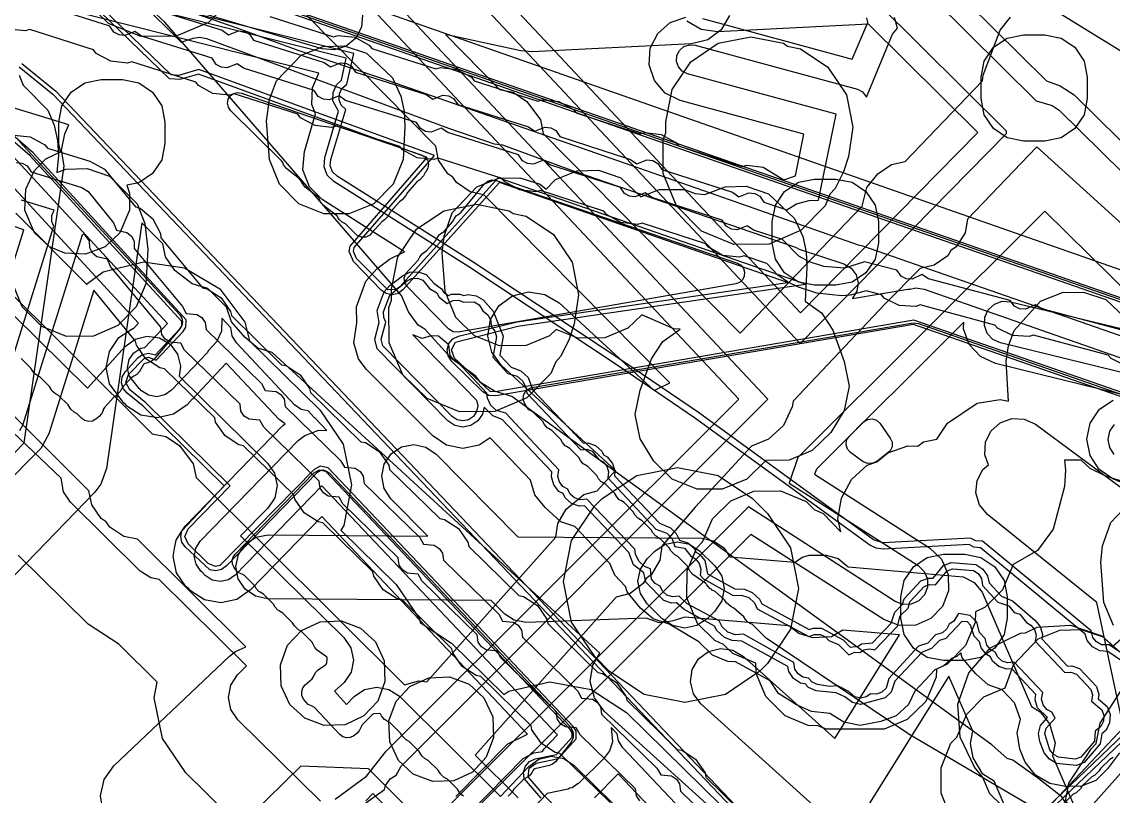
# Model space of a CAD drawing. Header units: metres. Extents: x -2677 to -840, y 169 to 1487.
# Drawn here: x -1714.3 to -1662.9, y 221.8 to 258.2 of the extents above; entities that cross this region are included whole.
import ezdxf

# ---------------------------------------------------------------- set-up
doc = ezdxf.new("R2010")
doc.units = ezdxf.units.M
for name, color, linetype in [('AI_GREENING_ALLOWED_ZONE', 4, 'Continuous'), ('AI_GREENING_EXCLUSIONS', 1, 'Continuous'), ('AI_GREENING_LAWN', 82, 'Continuous')]:
    doc.layers.add(name, color=color, linetype=linetype)

msp = doc.modelspace()

# ---------------------------------------------------------------- linework, layer by layer
at = {"layer": 'AI_GREENING_ALLOWED_ZONE'}
msp.add_lwpolyline([(-1675.269, 237.93), (-1675.413, 238.09), (-1675.476, 238.296), (-1675.447, 238.509), (-1675.331, 238.69), (-1674.647, 239.372), (-1674.465, 239.488), (-1674.251, 239.516), (-1674.045, 239.452), (-1673.886, 239.307), (-1673.391, 238.61), (-1673.309, 238.418), (-1673.312, 238.209), (-1673.4, 238.019), (-1673.509, 237.925), (-1673.505, 237.92), (-1673.968, 237.552), (-1674.106, 237.475), (-1674.207, 237.438), (-1674.447, 237.411), (-1674.672, 237.501), (-1675.269, 237.93)], close=True, dxfattribs=at)
at = {"layer": 'AI_GREENING_EXCLUSIONS'}
for points in [[(-1672.974, 260.873), (-1666.521, 254.479), (-1665.767, 254.253), (-1665.441, 254.04), (-1653.476, 242.262), (-1650.258, 241.826), (-1645.722, 254.976), (-1722.4, 282.205)], [(-1672.235, 261.551), (-1666.048, 255.418), (-1665.391, 255.18), (-1664.74, 254.752), (-1653.012, 243.208), (-1650.938, 242.927), (-1647.012, 254.373), (-1721.339, 280.767)], [(-1703.411, 271.979), (-1677.618, 244.51), (-1669.279, 252.989), (-1674.423, 258.087), (-1681.52, 257.718), (-1682.292, 257.83), (-1682.963, 258.229)], [(-1704.378, 271.549), (-1677.635, 243.067), (-1667.92, 252.945), (-1667.929, 253.058), (-1674.033, 259.109)], [(-1698.794, 220.933), (-1697.2, 222.088), (-1697.156, 222.268), (-1696.925, 222.582), (-1696.644, 222.751), (-1696.407, 223.177), (-1679.155, 240.449), (-1706.474, 269.544)], [(-1699.518, 221.623), (-1698.045, 222.715), (-1697.113, 223.885), (-1680.517, 240.438), (-1707, 268.643)], [(-1710.664, 261.124), (-1706.76, 257.235), (-1706.203, 257.433), (-1705.887, 257.472), (-1705.575, 257.411), (-1694.19, 253.198), (-1692.037, 252.459), (-1692.024, 252.462), (-1691.636, 252.403), (-1688.276, 251.168), (-1677.856, 247.593), (-1677.681, 247.507), (-1675.58, 246.809), (-1675.239, 246.611), (-1675.001, 246.297), (-1674.902, 245.915), (-1674.96, 245.524), (-1675.164, 245.187), (-1675.171, 245.181), (-1672.562, 245.625), (-1672.459, 245.622), (-1672.187, 245.677), (-1671.801, 245.624), (-1651.276, 238.446)], [(-1706.36, 260.475), (-1645.254, 239.202)], [(-1661.854, 228.05), (-1663.09, 228.891), (-1663.449, 228.892), (-1663.69, 229.022), (-1663.862, 229.233), (-1663.936, 229.548), (-1669.05, 233.761), (-1669.373, 233.772), (-1669.615, 233.903), (-1673.737, 233.692), (-1674.182, 233.823), (-1682.425, 239.811), (-1685.934, 242.205), (-1693.067, 246.915), (-1699.427, 250.929), (-1699.64, 251.14), (-1699.745, 251.421), (-1699.722, 251.72), (-1699.021, 254.07), (-1699.229, 254.277), (-1699.327, 254.532), (-1699.32, 254.805), (-1699.209, 255.055), (-1698.961, 255.262), (-1698.635, 256.703), (-1712.337, 260.159)], [(-1706.441, 260.292), (-1645.134, 238.948)], [(-1662.031, 227.807), (-1663.155, 228.567), (-1663.537, 228.605), (-1663.88, 228.79), (-1664.127, 229.092), (-1664.218, 229.392), (-1669.149, 233.454), (-1669.461, 233.485), (-1669.673, 233.6), (-1673.722, 233.392), (-1674.055, 233.432), (-1674.357, 233.579), (-1682.6, 239.568), (-1686.099, 241.954), (-1693.233, 246.664), (-1699.587, 250.675), (-1699.892, 250.977), (-1700.042, 251.379), (-1700.01, 251.806), (-1699.359, 253.986), (-1699.623, 254.481), (-1699.613, 254.871), (-1699.454, 255.228), (-1699.227, 255.443), (-1698.992, 256.482), (-1712.413, 259.869)], [(-1651.874, 236.855), (-1672.298, 243.955), (-1691.962, 240.596), (-1692.289, 240.618), (-1692.57, 240.787), (-1694.037, 242.232), (-1694.199, 242.479), (-1694.245, 242.771), (-1694.166, 243.056), (-1693.977, 243.283), (-1693.711, 243.411), (-1690.956, 244.077), (-1678.235, 245.926), (-1691.784, 250.631), (-1696.328, 245.588), (-1696.557, 245.42), (-1696.834, 245.357), (-1697.114, 245.409), (-1697.349, 245.568), (-1698.66, 246.913), (-1698.859, 247.385), (-1698.817, 247.642), (-1695.192, 251.815), (-1705.948, 255.736), (-1706.829, 255.478), (-1707.313, 255.512), (-1711.507, 259.57)], [(-1651.798, 237.04), (-1672.292, 244.156), (-1691.995, 240.793), (-1692.229, 240.809), (-1693.897, 242.375), (-1694.045, 242.76), (-1693.854, 243.125), (-1690.927, 243.879), (-1677.39, 245.846), (-1691.843, 250.863), (-1696.477, 245.722), (-1696.64, 245.602), (-1697.038, 245.594), (-1698.517, 247.053), (-1698.659, 247.39), (-1698.629, 247.573), (-1694.845, 251.906), (-1705.94, 255.947), (-1706.886, 255.67), (-1707.231, 255.694), (-1711.372, 259.718)], [(-1662.418, 243.667), (-1666.257, 244.687), (-1666.568, 244.883), (-1667.034, 244.675), (-1667.306, 244.692), (-1667.551, 244.812), (-1667.755, 245.086), (-1671.594, 246.106), (-1671.905, 246.301), (-1672.37, 246.093), (-1672.643, 246.111), (-1672.888, 246.231), (-1673.092, 246.504), (-1674.602, 246.905), (-1675.552, 246.603), (-1676.515, 246.683), (-1677.249, 246.923), (-1677.704, 247.167), (-1678.467, 247.95), (-1679.823, 248.386), (-1680.124, 248.597), (-1680.599, 248.414), (-1680.871, 248.445), (-1681.109, 248.578), (-1681.299, 248.861), (-1684.62, 249.93), (-1684.921, 250.142), (-1685.396, 249.958), (-1685.667, 249.989), (-1685.906, 250.122), (-1686.095, 250.405), (-1689.412, 251.473), (-1689.714, 251.682), (-1690.188, 251.495), (-1690.46, 251.525), (-1690.699, 251.656), (-1690.891, 251.938), (-1694.219, 252.986), (-1694.521, 253.195), (-1694.995, 253.008), (-1695.266, 253.038), (-1695.506, 253.169), (-1695.697, 253.451), (-1699.025, 254.498), (-1699.328, 254.708), (-1699.802, 254.521), (-1700.073, 254.55), (-1700.313, 254.682), (-1700.504, 254.964), (-1703.832, 256.011), (-1704.134, 256.221), (-1704.608, 256.034), (-1704.88, 256.063), (-1705.119, 256.194), (-1705.311, 256.477), (-1708.639, 257.524), (-1708.941, 257.733), (-1709.415, 257.546), (-1709.686, 257.576), (-1709.926, 257.707), (-1710.117, 257.989), (-1713.445, 259.037)], [(-1662.603, 223.809), (-1663.165, 223.057), (-1663.724, 222.512), (-1664.448, 222.223), (-1665.229, 222.233), (-1665.886, 222.364), (-1666.563, 222.752), (-1667.041, 223.369), (-1667.296, 223.986), (-1667.419, 224.757), (-1667.272, 225.371), (-1667.549, 226.16), (-1668.128, 226.774), (-1668.789, 227.002), (-1669.373, 227.52), (-1670.003, 228.281), (-1670.07, 228.513), (-1670.268, 228.333), (-1670.507, 228.248), (-1670.901, 227.88), (-1671.301, 227.712), (-1672.243, 226.706), (-1672.536, 226.074), (-1673.111, 225.547), (-1673.844, 225.279), (-1674.814, 225.086), (-1675.576, 225.252), (-1676.241, 225.653), (-1677.096, 225.752), (-1677.811, 226.065), (-1678.646, 226.595), (-1679.049, 227.193), (-1680.675, 228.085), (-1681.039, 228.105), (-1681.761, 228.407), (-1682.403, 229.033), (-1683.803, 229.852), (-1684.557, 230.103), (-1685.142, 230.618), (-1685.776, 231.377), (-1685.852, 231.638), (-1686.361, 232.172), (-1686.584, 232.707), (-1688.239, 234.448), (-1688.9, 234.673), (-1689.63, 235.34), (-1690.12, 235.948), (-1690.322, 236.64), (-1692.215, 238.631), (-1692.746, 238.277), (-1693.511, 238.125), (-1694.277, 238.278), (-1694.925, 238.712), (-1698.066, 241.859), (-1698.423, 242.345), (-1698.643, 243.093), (-1698.505, 244.041), (-1698.517, 244.793), (-1698.069, 245.995), (-1697.552, 246.58), (-1696.955, 247.034), (-1696.252, 247.377), (-1700.123, 249.831), (-1700.731, 250.434), (-1701.032, 251.237), (-1700.968, 252.092), (-1700.438, 253.868), (-1700.609, 254.312), (-1700.588, 255.092), (-1700.285, 255.773), (-1712.663, 258.901)], [(-1704.363, 259.31), (-1705.486, 258.166), (-1706.995, 257.519), (-1708.656, 257.503), (-1710.178, 258.123), (-1711.322, 259.246)], [(-1648.535, 208.732), (-1664.412, 221.034), (-1665.175, 221.52), (-1665.316, 221.735), (-1666.472, 222.63), (-1667.623, 223.465), (-1667.894, 223.546), (-1668.62, 224.188), (-1691.209, 240.567), (-1692.019, 240.825), (-1692.683, 241.235), (-1692.896, 241.531), (-1694.032, 242.342), (-1695.297, 243.737), (-1695.608, 243.924), (-1696.073, 244.55), (-1696.399, 245.326), (-1707.537, 258.179), (-1708.351, 258.927)], [(-1648.535, 208.732), (-1664.412, 221.034), (-1665.175, 221.52), (-1665.316, 221.735), (-1666.472, 222.63), (-1667.623, 223.465), (-1667.894, 223.546), (-1668.62, 224.188), (-1691.209, 240.567), (-1692.019, 240.825), (-1692.683, 241.235), (-1692.896, 241.531), (-1694.032, 242.342), (-1695.297, 243.737), (-1695.608, 243.924), (-1696.073, 244.55), (-1696.399, 245.326), (-1707.537, 258.179), (-1708.351, 258.927)], [(-1698.224, 258.527), (-1698.274, 257.943), (-1698.544, 257.424), (-1698.992, 257.047), (-1699.549, 256.87), (-1700.133, 256.92), (-1706.908, 258.923)], [(-1630.069, 232.115), (-1674.681, 247.644), (-1674.885, 247.687), (-1681.534, 250.03), (-1697.327, 255.527), (-1701.204, 256.831), (-1704.124, 257.893), (-1706.889, 258.855)], [(-1715.619, 246.241), (-1708.132, 238.816), (-1707.49, 238.69), (-1706.84, 238.259), (-1706.194, 237.403), (-1706.063, 236.76), (-1696.248, 227.004), (-1695.581, 227.195), (-1695.21, 227.153), (-1689.129, 233.952), (-1689.037, 234.6), (-1688.64, 235.272), (-1687.819, 235.962), (-1687.184, 236.127), (-1686.324, 237.087), (-1691.687, 242.025), (-1692.147, 242.656), (-1692.33, 243.414), (-1692.21, 244.185), (-1691.803, 244.851), (-1691.173, 245.311), (-1690.414, 245.495), (-1689.643, 245.374), (-1688.977, 244.968), (-1684.501, 240.846), (-1683.774, 241.217), (-1692.515, 250.063), (-1693.161, 250.194), (-1693.808, 250.63), (-1693.977, 250.885), (-1694.215, 251.045), (-1694.647, 251.694), (-1694.777, 252.352), (-1700.847, 258.496)], [(-1708.171, 258.844), (-1704.842, 257.797), (-1704.54, 257.588), (-1704.066, 257.775), (-1703.795, 257.745), (-1703.555, 257.614), (-1703.364, 257.332), (-1700.036, 256.284), (-1699.734, 256.075), (-1699.26, 256.262), (-1698.988, 256.232), (-1698.749, 256.101), (-1698.557, 255.819), (-1695.229, 254.771), (-1694.927, 254.562), (-1694.453, 254.749), (-1694.182, 254.719), (-1693.942, 254.588), (-1693.751, 254.306), (-1690.423, 253.259), (-1690.12, 253.049), (-1689.646, 253.236), (-1689.375, 253.207), (-1689.135, 253.075), (-1688.944, 252.793), (-1685.619, 251.723), (-1685.318, 251.511), (-1684.843, 251.695), (-1684.571, 251.664), (-1684.333, 251.531), (-1684.143, 251.248), (-1680.822, 250.178), (-1680.521, 249.967), (-1680.046, 250.151), (-1679.775, 250.12), (-1679.536, 249.987), (-1679.347, 249.703), (-1678.263, 249.355), (-1677.805, 249.639), (-1677.213, 249.793), (-1676.765, 249.799), (-1675.943, 253.845), (-1682.941, 255.748), (-1683.185, 255.87), (-1683.365, 256.076), (-1683.451, 256.335), (-1683.433, 256.607), (-1683.311, 256.852), (-1683.105, 257.031), (-1682.846, 257.118), (-1682.573, 257.099), (-1674.943, 255.024), (-1674.698, 254.902), (-1674.506, 254.657), (-1673.286, 257.619), (-1673.051, 257.903), (-1673.197, 258.391)], [(-1702.593, 258.452), (-1699.59, 257.494), (-1699.374, 257.557), (-1698.598, 257.472), (-1697.914, 257.097), (-1697.786, 256.939), (-1694.783, 255.981), (-1694.567, 256.044), (-1693.791, 255.959), (-1693.107, 255.584), (-1692.98, 255.426), (-1689.977, 254.468), (-1689.76, 254.531), (-1688.985, 254.447), (-1688.3, 254.072), (-1688.17, 253.91), (-1685.165, 252.929), (-1684.948, 252.991), (-1684.173, 252.901), (-1683.491, 252.522), (-1683.365, 252.363), (-1680.368, 251.385), (-1680.151, 251.447), (-1679.376, 251.357), (-1678.405, 250.766), (-1677.858, 250.951), (-1677.46, 252.911), (-1683.282, 254.494), (-1683.98, 254.841), (-1684.493, 255.43), (-1684.741, 256.17), (-1684.687, 256.948), (-1684.339, 257.647), (-1683.751, 258.159), (-1683.011, 258.408)], [(-1680.958, 258.487), (-1681.358, 257.817), (-1681.984, 257.351), (-1682.741, 257.161), (-1690.251, 256.783), (-1690.772, 256.825), (-1694.329, 257.59), (-1691.782, 255.012), (-1691.141, 254.88), (-1690.494, 254.443), (-1689.856, 253.581), (-1689.731, 252.937), (-1680.451, 243.545), (-1674.719, 249.519), (-1674.494, 250.4), (-1673.979, 251.036), (-1673.341, 251.482), (-1672.7, 251.624), (-1669.057, 255.42), (-1669.018, 255.686), (-1668.217, 257.799), (-1667.73, 258.408)], [(-1682.232, 258.354), (-1675.179, 256.436), (-1674.453, 258.167), (-1674.497, 258.388)], [(-1665.394, 258.58), (-1658.948, 254.612)], [(-1662.303, 242.017), (-1663.004, 242.361), (-1663.138, 242.513), (-1666.648, 243.459), (-1666.861, 243.386), (-1667.64, 243.436), (-1668.341, 243.779), (-1668.475, 243.932), (-1671.985, 244.878), (-1672.198, 244.805), (-1672.977, 244.854), (-1673.678, 245.198), (-1673.812, 245.35), (-1674.535, 245.542), (-1675.275, 245.328), (-1675.682, 245.297), (-1676.848, 245.427), (-1677.719, 245.711), (-1678.234, 245.969), (-1678.686, 246.272), (-1679.198, 246.819), (-1680.277, 247.18), (-1680.494, 247.118), (-1681.269, 247.207), (-1681.951, 247.587), (-1682.077, 247.746), (-1685.074, 248.724), (-1685.29, 248.662), (-1686.066, 248.752), (-1686.747, 249.131), (-1686.874, 249.29), (-1689.858, 250.263), (-1690.074, 250.2), (-1690.85, 250.285), (-1691.535, 250.66), (-1691.662, 250.818), (-1694.665, 251.776), (-1694.881, 251.713), (-1695.657, 251.798), (-1696.341, 252.172), (-1696.468, 252.331), (-1699.471, 253.289), (-1699.688, 253.226), (-1700.463, 253.31), (-1701.148, 253.685), (-1701.275, 253.844), (-1704.278, 254.802), (-1704.494, 254.739), (-1705.27, 254.823), (-1705.954, 255.198), (-1706.081, 255.356), (-1709.085, 256.315), (-1709.301, 256.251), (-1710.077, 256.336), (-1710.761, 256.711), (-1710.888, 256.869), (-1713.891, 257.827), (-1714.107, 257.764), (-1714.883, 257.849)], [(-1714.394, 256.081), (-1712.805, 254.789), (-1675.863, 215.993)], [(-1714.269, 256.237), (-1712.66, 254.927), (-1675.719, 216.131)], [(-1714.389, 255.678), (-1714.208, 255.221), (-1713.034, 254.044), (-1712.734, 253.334), (-1712.579, 252.615), (-1712.54, 251.898), (-1712.617, 251.104), (-1712.186, 251.266), (-1711.192, 251.293), (-1710.142, 250.941), (-1708.832, 249.636), (-1708.471, 248.707), (-1708.338, 247.49), (-1708.432, 245.864), (-1708.885, 244.78), (-1709.74, 243.903), (-1710.891, 243.405), (-1712.16, 243.389), (-1713.325, 243.858), (-1714.247, 244.78), (-1714.716, 245.941)], [(-1719.233, 233.148), (-1714.15, 238.39), (-1712.27, 251.422), (-1712.401, 252.162), (-1712.233, 252.924), (-1712.048, 253.344), (-1716.638, 254.739)], [(-1685.197, 217.366), (-1689.68, 221.804), (-1690.432, 222.671), (-1690.393, 223.081), (-1690.061, 223.322), (-1689.007, 223.542), (-1688.179, 224.465), (-1688.177, 224.821), (-1688.305, 225.024), (-1699.849, 237.207), (-1700.231, 237.287), (-1700.51, 237.129), (-1704.951, 232.612), (-1705.142, 232.571), (-1705.499, 232.715), (-1706.437, 233.638), (-1706.586, 233.99), (-1706.442, 234.345), (-1704.456, 236.364), (-1708.423, 240.264), (-1709.186, 240.883), (-1709.37, 241.233), (-1709.242, 241.607), (-1708.498, 242.37), (-1708.301, 242.415), (-1707.948, 242.276), (-1706.667, 243.625), (-1706.54, 243.825), (-1706.537, 244.177), (-1713.724, 252.025), (-1715.176, 253.285)], [(-1689.826, 221.667), (-1690.621, 222.607), (-1690.656, 222.899), (-1690.567, 223.18), (-1690.371, 223.399), (-1690.102, 223.518), (-1689.108, 223.725), (-1688.368, 224.541), (-1688.367, 224.747), (-1688.464, 224.901), (-1699.964, 237.042), (-1700.192, 237.09), (-1700.374, 236.982), (-1704.646, 232.584), (-1704.872, 232.428), (-1705.14, 232.371), (-1705.41, 232.422), (-1706.577, 233.495), (-1706.731, 233.721), (-1706.786, 233.988), (-1706.735, 234.257), (-1704.739, 236.361), (-1708.557, 240.114), (-1709.312, 240.728), (-1709.491, 240.946), (-1709.569, 241.218), (-1709.534, 241.497), (-1709.391, 241.741), (-1708.809, 242.385), (-1708.581, 242.552), (-1708.305, 242.615), (-1707.98, 242.533), (-1706.826, 243.749), (-1706.729, 243.9), (-1706.727, 244.104), (-1713.867, 251.884), (-1715.288, 253.119)], [(-1714.643, 252.865), (-1713.866, 252.785), (-1713.18, 252.414), (-1713.052, 252.257), (-1711.056, 251.641), (-1710.371, 251.266), (-1708.911, 249.498), (-1708.696, 249.431), (-1708.096, 248.932), (-1707.733, 248.241), (-1707.715, 248.038), (-1705.761, 245.68), (-1705.539, 245.639), (-1704.884, 245.214), (-1704.442, 244.572), (-1704.399, 244.373), (-1702.039, 242.061), (-1701.817, 242.02), (-1701.163, 241.596), (-1700.72, 240.953), (-1700.678, 240.754), (-1698.317, 238.442), (-1698.096, 238.401), (-1697.441, 237.977), (-1696.998, 237.334), (-1696.956, 237.136), (-1694.595, 234.823), (-1694.374, 234.782), (-1693.719, 234.358), (-1693.276, 233.715), (-1693.234, 233.517), (-1690.874, 231.205), (-1690.652, 231.164), (-1689.997, 230.739), (-1689.555, 230.097), (-1689.512, 229.898), (-1687.152, 227.586), (-1686.93, 227.545), (-1686.275, 227.121), (-1685.833, 226.478), (-1685.79, 226.279), (-1683.43, 223.967), (-1683.208, 223.926), (-1682.553, 223.502), (-1682.111, 222.859), (-1682.068, 222.661), (-1679.708, 220.348)], [(-1660.436, 246.822), (-1666.498, 252.309), (-1669.753, 248.917), (-1669.867, 248.268), (-1670.285, 247.61), (-1670.536, 247.434), (-1670.689, 247.192), (-1671.327, 246.743), (-1671.981, 246.595), (-1673.657, 244.92), (-1677.97, 240.354), (-1678.009, 240.088), (-1678.418, 239.206), (-1679.117, 238.559), (-1679.928, 238.239), (-1682.573, 235.357), (-1684.144, 233.525), (-1684.235, 232.873), (-1684.63, 232.2), (-1684.875, 232.015), (-1685.019, 231.768), (-1685.641, 231.297), (-1686.289, 231.127), (-1692.928, 223.704), (-1690.898, 221.686)], [(-1693.12, 221.046), (-1690.672, 223.534), (-1690.163, 223.812), (-1689.763, 223.872), (-1689.689, 223.988), (-1689.05, 224.648), (-1700.137, 236.365), (-1704.216, 232.166), (-1704.537, 231.944), (-1704.918, 231.862), (-1705.302, 231.933), (-1705.63, 232.145), (-1705.753, 232.294), (-1705.845, 232.354), (-1706.066, 232.675), (-1706.066, 232.675), (-1706.066, 232.675), (-1706.107, 232.866), (-1706.148, 233.057), (-1706.148, 233.057), (-1706.148, 233.057), (-1706.113, 233.249), (-1706.078, 233.441), (-1706.078, 233.441), (-1706.078, 233.441), (-1705.972, 233.604), (-1705.866, 233.768), (-1705.866, 233.768), (-1701.265, 238.505), (-1700.944, 238.727), (-1700.285, 238.982), (-1699.907, 238.965), (-1700.479, 239.561), (-1700.481, 239.564), (-1700.487, 239.569), (-1700.786, 239.89), (-1701.111, 239.951), (-1701.428, 240.178), (-1704.164, 243.097), (-1704.37, 243.428), (-1704.431, 243.803), (-1704.848, 244.25), (-1704.864, 243.648), (-1705.096, 243.139), (-1705.472, 242.735), (-1705.546, 242.627), (-1707.213, 240.872), (-1707.531, 240.646), (-1707.912, 240.56), (-1708.296, 240.626), (-1708.626, 240.835), (-1708.702, 240.924), (-1708.744, 240.952), (-1709.216, 241.538), (-1709.29, 241.921), (-1709.211, 242.303), (-1708.993, 242.627), (-1708.667, 242.842), (-1708.48, 242.878), (-1707.407, 244.008), (-1714.874, 252.085)], [(-1693.832, 221.748), (-1691.385, 224.236), (-1690.467, 224.69), (-1700.146, 234.92), (-1703.498, 231.469), (-1704.141, 231.026), (-1704.904, 230.863), (-1705.671, 231.004), (-1706.326, 231.428), (-1706.434, 231.567), (-1706.542, 231.637), (-1706.985, 232.279), (-1706.985, 232.279), (-1706.985, 232.279), (-1707.066, 232.661), (-1707.148, 233.042), (-1707.148, 233.042), (-1707.148, 233.042), (-1707.077, 233.426), (-1707.007, 233.81), (-1707.007, 233.81), (-1707.007, 233.81), (-1706.795, 234.137), (-1706.583, 234.465), (-1706.583, 234.465), (-1706.583, 234.465), (-1701.982, 239.202), (-1701.863, 239.284), (-1702.158, 239.494), (-1704.64, 242.143), (-1706.236, 240.448), (-1706.247, 240.441), (-1706.487, 240.183), (-1707.125, 239.733), (-1707.886, 239.561), (-1708.655, 239.693), (-1709.315, 240.109), (-1709.392, 240.207), (-1709.455, 240.249), (-1710.142, 241.16), (-1710.29, 241.927), (-1710.133, 242.691), (-1709.696, 243.338), (-1709.045, 243.767), (-1709.007, 243.775), (-1708.775, 244.02), (-1715.539, 251.336)], [(-1714.521, 251.571), (-1714.25, 251.543), (-1714.009, 251.413), (-1713.817, 251.132), (-1711.446, 250.401), (-1711.144, 250.211), (-1709.951, 248.737), (-1709.815, 248.396), (-1709.317, 248.289), (-1709.107, 248.114), (-1708.98, 247.873), (-1708.977, 247.532), (-1706.703, 244.8), (-1706.527, 244.477), (-1706.02, 244.431), (-1705.791, 244.282), (-1705.636, 244.057), (-1705.592, 243.719), (-1702.981, 241.181), (-1702.805, 240.858), (-1702.298, 240.812), (-1702.069, 240.663), (-1701.914, 240.439), (-1701.87, 240.1), (-1699.259, 237.562), (-1699.084, 237.239), (-1698.576, 237.193), (-1698.347, 237.045), (-1698.192, 236.82), (-1698.148, 236.482), (-1695.538, 233.944), (-1695.362, 233.621), (-1694.854, 233.575), (-1694.625, 233.426), (-1694.47, 233.201), (-1694.426, 232.863), (-1691.816, 230.325), (-1691.64, 230.002), (-1691.133, 229.956), (-1690.903, 229.807), (-1690.748, 229.582), (-1690.704, 229.244), (-1688.094, 226.706), (-1687.918, 226.383), (-1687.411, 226.337), (-1687.182, 226.188), (-1687.027, 225.964), (-1686.983, 225.626), (-1684.372, 223.087), (-1684.196, 222.764), (-1683.689, 222.718), (-1683.46, 222.57), (-1683.305, 222.345), (-1683.261, 222.007), (-1680.65, 219.469)], [(-1715.518, 239.782), (-1712.752, 248.579), (-1712.849, 248.803), (-1712.852, 249.076), (-1712.747, 249.337), (-1714.277, 249.809)], [(-1714.553, 249.197), (-1711.214, 245.852), (-1710.436, 246.431), (-1708.544, 246.909), (-1706.614, 246.626), (-1704.939, 245.626), (-1703.774, 244.062), (-1703.553, 243.189), (-1700.244, 239.935), (-1699.146, 238.322), (-1698.749, 236.412), (-1699.114, 234.495), (-1699.252, 234.284), (-1696.649, 231.724), (-1695.552, 230.111), (-1695.516, 229.935), (-1694.041, 228.967), (-1691.582, 226.548), (-1691.351, 226.713), (-1689.418, 227.145), (-1687.468, 226.792), (-1685.808, 225.71), (-1681.325, 221.3)], [(-1660.452, 241.193), (-1668.209, 243.087), (-1668.563, 243.252), (-1668.827, 243.539), (-1668.96, 243.906), (-1668.944, 244.296), (-1668.779, 244.649), (-1668.491, 244.913), (-1668.125, 245.047), (-1667.735, 245.03), (-1659.856, 243.125), (-1666.118, 249.291), (-1677.741, 237.698), (-1678.159, 236.499), (-1672.086, 232.614), (-1671.805, 232.343), (-1671.648, 231.986), (-1671.64, 231.596), (-1671.783, 231.232), (-1672.053, 230.951), (-1672.41, 230.794), (-1672.801, 230.787), (-1673.164, 230.929), (-1680.063, 235.382), (-1694.337, 221.145)], [(-1716.663, 240.474), (-1714.167, 248.415), (-1714.716, 248.597)], [(-1679.559, 219.168), (-1686.855, 225.772), (-1687.32, 226.399), (-1687.51, 227.156), (-1687.395, 227.928), (-1687.055, 228.496), (-1702.482, 242.632), (-1703.149, 242.839), (-1703.748, 243.338), (-1704.402, 244.08), (-1704.624, 244.767), (-1705.502, 245.642), (-1706.243, 245.869), (-1707.064, 246.493), (-1707.499, 247.141), (-1707.622, 247.755), (-1708.615, 248.745), (-1710.284, 237.178), (-1710.543, 236.442), (-1710.827, 236.071), (-1716.361, 230.363)], [(-1685.185, 221.555), (-1685.34, 221.78), (-1685.384, 222.118), (-1687.994, 224.657), (-1688.17, 224.98), (-1688.678, 225.026), (-1688.907, 225.174), (-1689.062, 225.399), (-1689.106, 225.737), (-1691.716, 228.275), (-1691.892, 228.598), (-1692.4, 228.644), (-1692.629, 228.793), (-1692.784, 229.018), (-1692.828, 229.356), (-1695.438, 231.894), (-1695.614, 232.217), (-1696.121, 232.263), (-1696.351, 232.412), (-1696.506, 232.637), (-1696.549, 232.975), (-1699.16, 235.513), (-1699.336, 235.836), (-1699.843, 235.882), (-1700.072, 236.03), (-1700.227, 236.255), (-1700.271, 236.593), (-1702.882, 239.132), (-1703.058, 239.454), (-1703.565, 239.501), (-1703.794, 239.649), (-1703.949, 239.874), (-1703.993, 240.212), (-1706.604, 242.75), (-1706.779, 243.073), (-1707.287, 243.119), (-1707.516, 243.268), (-1707.671, 243.493), (-1707.715, 243.831), (-1710.097, 246.691), (-1710.233, 247.032), (-1710.732, 247.139), (-1710.941, 247.314), (-1711.068, 247.555), (-1711.072, 247.896), (-1711.328, 248.214), (-1711.417, 248.159), (-1714.234, 239.199), (-1714.365, 238.959)], [(-1717.007, 246.702), (-1711.177, 240.956), (-1709.403, 242.921), (-1708.933, 243.27), (-1708.366, 243.414), (-1707.787, 243.329), (-1707.284, 243.029), (-1706.935, 242.559), (-1706.792, 241.992), (-1706.859, 241.531), (-1702.697, 237.439), (-1702.368, 236.955), (-1702.249, 236.382), (-1702.358, 235.807), (-1702.679, 235.318), (-1703.965, 234.011), (-1699.104, 229.229), (-1698.775, 228.745), (-1698.656, 228.172), (-1698.765, 227.597), (-1699.086, 227.108), (-1699.552, 226.703), (-1698.984, 226.081), (-1698.617, 226.454), (-1698.133, 226.784), (-1697.56, 226.902), (-1696.985, 226.793), (-1696.496, 226.472), (-1691.737, 221.754), (-1690.41, 223.171), (-1689.926, 223.516), (-1689.346, 223.646), (-1688.761, 223.54), (-1688.263, 223.215), (-1683.78, 218.805)], [(-1686.576, 221.465), (-1688.937, 223.777), (-1689.158, 223.818), (-1689.813, 224.242), (-1690.256, 224.885), (-1690.298, 225.083), (-1692.659, 227.396), (-1692.88, 227.437), (-1693.535, 227.861), (-1693.978, 228.504), (-1694.02, 228.702), (-1696.38, 231.014), (-1696.602, 231.055), (-1697.257, 231.48), (-1697.699, 232.122), (-1697.742, 232.321), (-1700.102, 234.633), (-1700.324, 234.674), (-1700.979, 235.098), (-1701.421, 235.741), (-1701.464, 235.94), (-1703.824, 238.252), (-1704.046, 238.293), (-1704.701, 238.717), (-1705.143, 239.36), (-1705.186, 239.558), (-1707.546, 241.871), (-1707.767, 241.911), (-1708.422, 242.336), (-1708.865, 242.979), (-1708.907, 243.177), (-1710.867, 245.574), (-1712.994, 238.809), (-1713.369, 238.124), (-1719.025, 232.427)], [(-1661.185, 236.143), (-1663.274, 236.835), (-1663.984, 237.183), (-1664.415, 237.577), (-1665.201, 237.577), (-1665.148, 237.119), (-1665.197, 236.341), (-1665.73, 234.336), (-1666.467, 233.322), (-1667.605, 232.662), (-1668.112, 231.469), (-1668.922, 230.659), (-1669.387, 230.447), (-1669.404, 229.939), (-1669.857, 228.855), (-1670.712, 227.978), (-1671.219, 227.749), (-1671.233, 227.359), (-1671.725, 226.219), (-1672.593, 225.37), (-1673.676, 224.916), (-1676.402, 224.924), (-1676.806, 225.078), (-1677.263, 225.092), (-1678.346, 225.546), (-1679.252, 226.452), (-1679.706, 227.535), (-1679.72, 228.029), (-1680.81, 228.484), (-1681.242, 228.897), (-1681.655, 229.084), (-1682.466, 229.895), (-1682.972, 231.105), (-1682.958, 232.363), (-1682.504, 233.446), (-1682.232, 233.737), (-1681.765, 234.819), (-1680.897, 235.668), (-1680.897, 235.668), (-1679.814, 236.122), (-1678.556, 236.136), (-1677.346, 235.63), (-1676.971, 235.255), (-1676.558, 235.068), (-1675.715, 234.21), (-1675.858, 234.811), (-1675.694, 235.792), (-1675.218, 236.666), (-1674.483, 237.336), (-1674.031, 237.503), (-1673.505, 237.92), (-1672.566, 238.249), (-1672.103, 238.228), (-1671.825, 238.434), (-1671.208, 238.569), (-1670.708, 239.316), (-1669.308, 240.255), (-1668.214, 240.428), (-1667.825, 240.351), (-1667.94, 242.224), (-1667.823, 242.951), (-1667.562, 243.675), (-1666.324, 245.048), (-1665.294, 245.455), (-1664.3, 245.482), (-1663.25, 245.13), (-1662.026, 243.971)], [(-1661.428, 240.402), (-1668.446, 242.116), (-1669.154, 242.445), (-1669.681, 243.02), (-1669.949, 243.753), (-1669.935, 244.072), (-1676.872, 237.153), (-1676.955, 236.916), (-1671.547, 233.456), (-1670.984, 232.915), (-1670.672, 232.2), (-1670.656, 231.42), (-1670.94, 230.693), (-1671.481, 230.131), (-1672.196, 229.818), (-1672.976, 229.802), (-1673.703, 230.086), (-1679.95, 234.083), (-1693.631, 220.437)], [(-1710.43, 221.021), (-1710.562, 221.79), (-1710.389, 222.551), (-1709.938, 223.188), (-1704.485, 228.355), (-1704.201, 228.579), (-1703.718, 228.789), (-1708.821, 233.861), (-1709.468, 233.986), (-1710.119, 234.416), (-1710.29, 234.67), (-1710.529, 234.827), (-1710.968, 235.473), (-1711.103, 236.129), (-1716.194, 241.189)], [(-1700.202, 221.532), (-1704.091, 225.358), (-1704.42, 225.842), (-1704.539, 226.415), (-1704.43, 226.99), (-1704.108, 227.479), (-1703.688, 227.907), (-1707.805, 231.957), (-1708.197, 232.032), (-1708.687, 232.353), (-1711.979, 235.593), (-1712.309, 236.077), (-1712.412, 236.729), (-1716.341, 240.443)], [(-1655.911, 233.761), (-1662.914, 236.701), (-1663.561, 237.138), (-1663.991, 237.789), (-1664.14, 238.555), (-1663.984, 239.319), (-1663.547, 239.966), (-1662.897, 240.397)], [(-1676.689, 221.047), (-1682.305, 226.11), (-1682.655, 226.58), (-1682.799, 227.147), (-1682.714, 227.726), (-1682.415, 228.229), (-1681.946, 228.579), (-1681.378, 228.722), (-1680.799, 228.638), (-1680.296, 228.339), (-1676.009, 224.474), (-1672.964, 229.353), (-1675.619, 229.572), (-1676.152, 229.262), (-1677.042, 229.22), (-1677.701, 229.417), (-1678.161, 229.782), (-1683.067, 230.187), (-1683.674, 229.993), (-1684.256, 229.928), (-1684.885, 230.143), (-1690.524, 229.93), (-1691.098, 230.048), (-1691.535, 230.33), (-1692.176, 230.977), (-1702.7, 231.056), (-1703.273, 231.174), (-1703.757, 231.503), (-1704.079, 231.992), (-1704.189, 232.567), (-1704.07, 233.14), (-1703.742, 233.625), (-1703.252, 233.946), (-1702.678, 234.056), (-1695.162, 234), (-1696.892, 235.75), (-1697.214, 236.239), (-1697.325, 236.814), (-1697.207, 237.387), (-1696.879, 237.872), (-1696.391, 238.194), (-1695.816, 238.305), (-1695.243, 238.187), (-1694.758, 237.859), (-1690.914, 233.968), (-1682.28, 233.903), (-1681.707, 233.785), (-1681.223, 233.456), (-1680.937, 233.021), (-1677.891, 232.77), (-1677.522, 233.004), (-1677.207, 233.101), (-1676.415, 233.111), (-1675.852, 232.95), (-1675.381, 232.563), (-1669.964, 232.085), (-1669.446, 231.813), (-1669.071, 231.363), (-1666.75, 225.983), (-1666.339, 225.742), (-1665.903, 225.175), (-1665.634, 224.268), (-1665.755, 223.67), (-1664.47, 220.685), (-1662.08, 223.377), (-1663.675, 230.876), (-1668.814, 235.024), (-1669.189, 235.474), (-1669.363, 236.032), (-1669.311, 236.615), (-1669.039, 237.133), (-1668.767, 237.36), (-1668.937, 237.829), (-1668.909, 238.414), (-1668.66, 238.943), (-1668.228, 239.338), (-1667.677, 239.536), (-1667.092, 239.509), (-1666.563, 239.26), (-1660.59, 234.853)], [(-1662.85, 237.842), (-1663.066, 238.167), (-1663.14, 238.55), (-1663.062, 238.932), (-1662.844, 239.256)], [(-1656.2, 213.568), (-1666.553, 219.995), (-1666.748, 220.175), (-1666.861, 220.414), (-1666.878, 220.678), (-1666.796, 220.929), (-1666.627, 221.132), (-1666.394, 221.258), (-1666, 221.252), (-1650.397, 236.158)], [(-1655.886, 213.666), (-1666.448, 220.165), (-1666.668, 220.464), (-1666.68, 220.653), (-1666.5, 220.977), (-1666.334, 221.067), (-1665.944, 221.029), (-1650.046, 236.213)], [(-1662.891, 229.79), (-1663.344, 230.874), (-1663.489, 232.774), (-1663.409, 233.549), (-1663.02, 234.647), (-1661.86, 235.869)], [(-1685.674, 202.577), (-1687.447, 204.303), (-1688.544, 205.916), (-1688.94, 207.826), (-1688.786, 208.636), (-1690.439, 210.262), (-1690.737, 210.319), (-1692.368, 211.39), (-1695.861, 214.826), (-1696.477, 215.732), (-1698.505, 217.727), (-1699.109, 217.602), (-1701.026, 217.967), (-1702.657, 219.037), (-1706.546, 222.863), (-1707.643, 224.476), (-1708.039, 226.387), (-1707.896, 227.137), (-1709.701, 228.913), (-1711.141, 229.858), (-1714.434, 233.098)], [(-1662.628, 220.079), (-1663.496, 219.23), (-1664.579, 218.776), (-1667.375, 218.798), (-1669.631, 219.854), (-1670.537, 220.76), (-1671.005, 221.913), (-1671.005, 223.101), (-1670.537, 224.254), (-1670.265, 224.545), (-1669.798, 225.627), (-1668.987, 226.438), (-1667.986, 226.871), (-1667.601, 227.953), (-1666.441, 229.175), (-1665.411, 229.582), (-1664.417, 229.609), (-1663.367, 229.257), (-1662.912, 228.826), (-1662.405, 229.281)], [(-1667.087, 219.178), (-1668.507, 222.476), (-1669.031, 222.801), (-1669.486, 223.568), (-1669.621, 224.242), (-1669.515, 224.819), (-1670.634, 227.42), (-1674.412, 221.367)], [(-1660.391, 213.577), (-1663.84, 216.946), (-1663.84, 216.946), (-1664.943, 218.556), (-1665.346, 220.465), (-1664.987, 222.383), (-1663.922, 224.017), (-1663.697, 224.248), (-1663.523, 225.204), (-1662.472, 226.838)], [(-1661.89, 225.569), (-1667.271, 219.854), (-1667.3, 219.653), (-1667.698, 218.982), (-1669.042, 217.486), (-1666.067, 214.773), (-1665.456, 214.613), (-1664.717, 214.034), (-1664.185, 213.463), (-1663.957, 212.85), (-1659.379, 208.676)], [(-1683.233, 221.14), (-1685.98, 224.047), (-1686.188, 224.377), (-1686.241, 224.693), (-1686.529, 224.997), (-1686.46, 224.33), (-1686.605, 223.908), (-1686.888, 223.527), (-1688.049, 222.374), (-1688.079, 222.359), (-1688.356, 222.167), (-1688.489, 222.138), (-1688.55, 222.105), (-1689.546, 221.898), (-1691.694, 219.644)], [(-1693.868, 219), (-1697.942, 223.049), (-1701.133, 223.173), (-1705.896, 218.511)], [(-1684.158, 220.663), (-1686.201, 222.825), (-1687.316, 221.694)], [(-1693.772, 217.981), (-1697.746, 221.89), (-1698.081, 221.55)]]:
    msp.add_lwpolyline(points, dxfattribs=at)
for points in [[(-1678.426, 257.183), (-1678.227, 257.049), (-1677.624, 256.93), (-1676.327, 256.062), (-1675.459, 254.765), (-1675.155, 253.234), (-1675.362, 251.863), (-1675.588, 251.138), (-1675.981, 250.348), (-1676.23, 250.081), (-1676.459, 249.532), (-1677.582, 248.388), (-1679.091, 247.741), (-1680.752, 247.725), (-1682.274, 248.345), (-1683.461, 249.532), (-1684.081, 251.054), (-1684.081, 252.638), (-1683.957, 252.974), (-1683.957, 253.487), (-1683.653, 255.018), (-1682.785, 256.315), (-1681.488, 257.183), (-1679.957, 257.487), (-1678.426, 257.183)], [(-1665.357, 252.736), (-1666.123, 252.583), (-1667.123, 252.583), (-1667.888, 252.736), (-1668.537, 253.169), (-1668.971, 253.818), (-1669.123, 254.583), (-1669.123, 255.583), (-1668.971, 256.349), (-1668.537, 256.998), (-1667.888, 257.431), (-1667.123, 257.583), (-1666.123, 257.583), (-1665.357, 257.431), (-1664.709, 256.998), (-1664.275, 256.349), (-1664.123, 255.583), (-1664.123, 254.583), (-1664.275, 253.818), (-1664.709, 253.169), (-1665.357, 252.736)], [(-1696.274, 253.981), (-1696.235, 253.264), (-1696.312, 251.719), (-1696.782, 250.554), (-1697.704, 249.632), (-1698.869, 249.162), (-1700.057, 249.162), (-1701.222, 249.632), (-1702.144, 250.554), (-1702.614, 251.719), (-1702.742, 253.538), (-1702.612, 254.536), (-1702.273, 255.411), (-1701.113, 256.633), (-1700.083, 257.04), (-1699.089, 257.067), (-1698.039, 256.715), (-1696.815, 255.556), (-1696.429, 254.7), (-1696.274, 253.981)], [(-1711.291, 255.322), (-1710.526, 255.475), (-1709.526, 255.475), (-1708.76, 255.322), (-1708.112, 254.889), (-1707.678, 254.24), (-1707.526, 253.475), (-1707.526, 252.475), (-1707.678, 251.709), (-1708.112, 251.06), (-1708.76, 250.627), (-1709.315, 250.516), (-1709.195, 250.129), (-1709.195, 249.337), (-1709.644, 248.261), (-1710.343, 247.614), (-1711.26, 247.272), (-1712.246, 247.312), (-1712.968, 247.614), (-1713.668, 248.261), (-1714.116, 249.337), (-1714.077, 250.323), (-1713.668, 251.204), (-1713.127, 251.745), (-1712.445, 252.071), (-1712.526, 252.475), (-1712.526, 253.475), (-1712.373, 254.24), (-1711.94, 254.889), (-1711.291, 255.322)], [(-1688.098, 243.307), (-1689.122, 243.718), (-1689.437, 243.424), (-1690.521, 242.971), (-1691.79, 242.954), (-1692.955, 243.424), (-1693.832, 244.279), (-1694.347, 245.511), (-1694.475, 247.33), (-1694.395, 248.105), (-1694.006, 249.203), (-1692.846, 250.425), (-1691.816, 250.832), (-1690.822, 250.859), (-1689.873, 250.559), (-1689.582, 250.327), (-1689.154, 250.778), (-1688.124, 251.185), (-1687.13, 251.212), (-1686.08, 250.86), (-1685.134, 249.964), (-1684.266, 250.313), (-1683.079, 250.313), (-1682.575, 250.117), (-1682.124, 250.064), (-1681.164, 250.431), (-1680.17, 250.458), (-1679.12, 250.106), (-1677.896, 248.947), (-1677.51, 248.091), (-1677.355, 247.372), (-1677.316, 246.655), (-1677.405, 245.053), (-1676.634, 244.5), (-1676.095, 243.692), (-1675.559, 242.21), (-1675.332, 241.062), (-1675.562, 239.914), (-1676.191, 238.878), (-1677.065, 238.025), (-1678.148, 237.572), (-1679.251, 237.556), (-1680.14, 236.681), (-1681.301, 236.212), (-1682.489, 236.212), (-1683.65, 236.681), (-1684.524, 237.534), (-1685.165, 238.57), (-1685.395, 239.718), (-1685.168, 240.866), (-1684.632, 242.348), (-1684.093, 243.156), (-1683.285, 243.735), (-1683.584, 243.755), (-1685.089, 244.411), (-1685.745, 243.777), (-1686.829, 243.324), (-1688.098, 243.307)], [(-1675.189, 245.951), (-1675.954, 245.799), (-1676.954, 245.799), (-1677.719, 245.951), (-1678.368, 246.385), (-1678.802, 247.034), (-1678.954, 247.799), (-1678.954, 248.799), (-1678.802, 249.564), (-1678.368, 250.213), (-1677.719, 250.647), (-1676.954, 250.799), (-1675.954, 250.799), (-1675.189, 250.647), (-1674.54, 250.213), (-1674.106, 249.564), (-1673.954, 248.799), (-1673.954, 247.799), (-1674.106, 247.034), (-1674.54, 246.385), (-1675.189, 245.951)], [(-1691.336, 249.307), (-1691.137, 249.173), (-1690.534, 249.054), (-1689.237, 248.186), (-1688.369, 246.889), (-1688.065, 245.358), (-1688.272, 243.987), (-1688.498, 243.262), (-1688.891, 242.472), (-1689.14, 242.205), (-1689.369, 241.656), (-1690.492, 240.512), (-1692.001, 239.865), (-1693.662, 239.849), (-1695.184, 240.469), (-1696.328, 241.592), (-1696.975, 243.101), (-1696.991, 244.762), (-1696.867, 245.098), (-1696.867, 245.611), (-1696.563, 247.142), (-1695.695, 248.439), (-1694.398, 249.307), (-1692.867, 249.611), (-1691.336, 249.307)], [(-1697.537, 242.808), (-1697.651, 243.273), (-1697.454, 244.053), (-1697.533, 244.612), (-1697.205, 245.492), (-1696.946, 245.784), (-1696.35, 246.239), (-1695.999, 246.41), (-1695.61, 246.434), (-1695.241, 246.307), (-1694.874, 245.898), (-1694.506, 245.634), (-1694.411, 245.459), (-1694.183, 245.314), (-1694.037, 245.38), (-1693.647, 245.39), (-1693.46, 245.319), (-1693.268, 245.367), (-1692.882, 245.311), (-1692.547, 245.111), (-1692.081, 244.584), (-1691.618, 243.41), (-1691.762, 242.51), (-1691.228, 241.946), (-1690.783, 241.778), (-1690.434, 241.455), (-1690.209, 240.872), (-1687.832, 238.374), (-1687.634, 238.387), (-1687.264, 238.261), (-1686.971, 238.004), (-1686.883, 237.825), (-1686.709, 237.729), (-1686.464, 237.425), (-1686.355, 237.051), (-1686.377, 236.844), (-1684.26, 234.615), (-1683.736, 234.393), (-1683.466, 234.123), (-1683.317, 233.815), (-1682.921, 233.691), (-1682.628, 233.433), (-1682.54, 233.254), (-1682.365, 233.159), (-1682.121, 232.855), (-1681.991, 232.229), (-1680.714, 231.526), (-1680.251, 231.506), (-1679.89, 231.355), (-1679.54, 231.031), (-1679.431, 230.819), (-1677.204, 229.603), (-1677.019, 229.675), (-1676.629, 229.668), (-1675.613, 229.115), (-1675.28, 228.773), (-1674.912, 228.826), (-1674.745, 228.933), (-1674.229, 228.974), (-1673.346, 229.913), (-1673.176, 230.425), (-1672.813, 230.8), (-1672.745, 231.048), (-1671.957, 231.896), (-1671.59, 232.027), (-1671.382, 232.017), (-1670.887, 232.614), (-1670.526, 232.762), (-1669.374, 232.662), (-1669.044, 232.453), (-1668.82, 232.134), (-1668.745, 231.801), (-1668.166, 231.184), (-1667.646, 230.964), (-1666.586, 230.05), (-1666.342, 229.745), (-1666.234, 229.37), (-1666.257, 229.163), (-1665.052, 227.885), (-1664.854, 227.897), (-1664.485, 227.769), (-1663.688, 226.931), (-1663.58, 226.556), (-1663.603, 226.347), (-1663.183, 225.981), (-1663.052, 225.613), (-1663.072, 225.224), (-1663.24, 224.871), (-1663.435, 224.696), (-1663.511, 224.226), (-1664.268, 223.351), (-1664.631, 223.206), (-1665.568, 223.312), (-1665.907, 223.506), (-1666.145, 223.814), (-1666.358, 224.334), (-1666.419, 224.719), (-1666.329, 225.099), (-1666.002, 225.475), (-1666.461, 225.927), (-1666.569, 226.301), (-1666.541, 226.549), (-1667.677, 227.753), (-1667.915, 227.738), (-1668.284, 227.866), (-1668.576, 228.124), (-1668.675, 228.327), (-1668.872, 228.436), (-1669.115, 228.741), (-1669.2, 229.034), (-1669.441, 229.301), (-1669.612, 229.809), (-1669.766, 229.968), (-1670.026, 229.991), (-1670.782, 229.191), (-1671.074, 229.087), (-1671.46, 228.709), (-1671.895, 228.543), (-1673.172, 227.176), (-1673.344, 226.665), (-1673.631, 226.401), (-1674.796, 226.086), (-1675.177, 226.169), (-1675.534, 226.447), (-1675.944, 226.633), (-1676.882, 226.729), (-1677.239, 226.885), (-1677.396, 227.048), (-1677.617, 227.091), (-1677.942, 227.306), (-1678.16, 227.629), (-1678.21, 227.873), (-1680.378, 229.065), (-1680.841, 229.085), (-1681.202, 229.236), (-1681.552, 229.56), (-1681.661, 229.772), (-1683.09, 230.55), (-1683.447, 230.857), (-1683.686, 230.842), (-1684.055, 230.968), (-1684.89, 231.84), (-1684.993, 232.271), (-1685.478, 232.651), (-1685.702, 233.234), (-1687.791, 235.428), (-1688.03, 235.413), (-1688.399, 235.539), (-1688.692, 235.796), (-1688.791, 235.999), (-1688.989, 236.107), (-1689.233, 236.411), (-1689.343, 236.785), (-1689.316, 237.033), (-1691.651, 239.491), (-1692.096, 239.659), (-1692.499, 240.062), (-1692.586, 239.742), (-1692.803, 239.417), (-1693.128, 239.201), (-1693.51, 239.125), (-1693.893, 239.202), (-1694.217, 239.419), (-1697.537, 242.808)], [(-1694.656, 243.402), (-1694.998, 243.415), (-1695.428, 243.3), (-1695.856, 243.467), (-1692.863, 240.392), (-1692.81, 240.124), (-1692.863, 239.857), (-1693.015, 239.63), (-1693.242, 239.478), (-1693.51, 239.425), (-1693.778, 239.479), (-1694.005, 239.631), (-1697.271, 242.947), (-1697.351, 243.272), (-1697.137, 244.061), (-1697.234, 244.285), (-1697.238, 244.558), (-1696.945, 245.341), (-1696.168, 246), (-1695.922, 246.12), (-1695.65, 246.137), (-1695.391, 246.048), (-1695.082, 245.652), (-1694.737, 245.442), (-1694.625, 245.236), (-1694.25, 244.944), (-1693.97, 245.087), (-1693.697, 245.094), (-1693.479, 245.01), (-1692.982, 245.028), (-1692.748, 244.888), (-1692.566, 244.595), (-1692.318, 244.4), (-1692.19, 244.135), (-1692.182, 243.857), (-1691.997, 243.64), (-1691.917, 243.379), (-1692.091, 242.421), (-1691.392, 241.655), (-1690.951, 241.53), (-1690.682, 241.287), (-1690.523, 240.955), (-1690.503, 240.719), (-1687.957, 238.067), (-1687.673, 238.09), (-1687.415, 238.002), (-1687.106, 237.611), (-1686.902, 237.499), (-1686.73, 237.287), (-1686.654, 237.024), (-1686.691, 236.738), (-1684.424, 234.323), (-1683.904, 234.144), (-1683.661, 233.876), (-1683.536, 233.506), (-1683.071, 233.431), (-1682.763, 233.041), (-1682.558, 232.929), (-1682.387, 232.716), (-1682.31, 232.454), (-1682.347, 232.168), (-1682.177, 231.988), (-1680.793, 231.207), (-1680.408, 231.231), (-1680.057, 231.106), (-1679.789, 230.863), (-1679.65, 230.579), (-1677.228, 229.274), (-1676.967, 229.38), (-1676.694, 229.375), (-1676.443, 229.265), (-1676.281, 229.096), (-1675.824, 228.901), (-1675.348, 228.42), (-1675.066, 228.538), (-1674.832, 228.528), (-1674.635, 228.654), (-1674.367, 228.702), (-1674.122, 228.649), (-1673.052, 229.762), (-1672.927, 230.257), (-1672.544, 230.605), (-1672.477, 230.913), (-1671.803, 231.638), (-1671.546, 231.73), (-1671.258, 231.71), (-1670.72, 232.364), (-1670.468, 232.468), (-1669.482, 232.382), (-1669.251, 232.236), (-1669.094, 232.012), (-1669.046, 231.682), (-1668.331, 230.894), (-1667.814, 230.715), (-1667.557, 230.413), (-1667.29, 230.325), (-1666.984, 229.933), (-1666.779, 229.82), (-1666.609, 229.607), (-1666.533, 229.344), (-1666.571, 229.059), (-1665.176, 227.579), (-1664.894, 227.6), (-1664.636, 227.51), (-1663.955, 226.793), (-1663.879, 226.53), (-1663.921, 226.237), (-1663.44, 225.827), (-1663.349, 225.57), (-1663.363, 225.297), (-1663.481, 225.051), (-1663.754, 224.826), (-1663.784, 224.351), (-1664.432, 223.603), (-1664.685, 223.501), (-1665.473, 223.596), (-1665.71, 223.732), (-1665.877, 223.948), (-1666.12, 224.708), (-1666.056, 224.974), (-1665.627, 225.442), (-1665.797, 225.726), (-1666.024, 225.851), (-1666.194, 226.065), (-1666.27, 226.327), (-1666.216, 226.641), (-1667.564, 228.07), (-1667.874, 228.035), (-1668.133, 228.125), (-1668.337, 228.306), (-1668.451, 228.54), (-1668.678, 228.665), (-1668.849, 228.879), (-1668.92, 229.18), (-1669.193, 229.469), (-1669.318, 229.961), (-1669.634, 230.265), (-1670.188, 230.355), (-1670.397, 229.995), (-1670.623, 229.866), (-1670.734, 229.632), (-1670.937, 229.448), (-1671.272, 229.36), (-1671.628, 228.958), (-1672.062, 228.832), (-1673.461, 227.307), (-1673.586, 226.842), (-1673.787, 226.657), (-1674.043, 226.563), (-1674.304, 226.575), (-1674.522, 226.434), (-1674.791, 226.386), (-1675.058, 226.444), (-1675.344, 226.696), (-1675.866, 226.951), (-1676.251, 226.927), (-1676.818, 227.022), (-1677.068, 227.132), (-1677.248, 227.319), (-1677.503, 227.369), (-1677.731, 227.519), (-1677.884, 227.746), (-1677.929, 228.061), (-1680.3, 229.383), (-1680.685, 229.359), (-1681.035, 229.485), (-1681.303, 229.727), (-1681.443, 230.012), (-1682.946, 230.813), (-1683.336, 231.176), (-1683.646, 231.14), (-1683.905, 231.228), (-1684.11, 231.408), (-1684.225, 231.642), (-1684.452, 231.766), (-1684.624, 231.979), (-1684.676, 232.464), (-1684.961, 232.577), (-1685.229, 232.819), (-1685.388, 233.151), (-1685.408, 233.387), (-1687.679, 235.746), (-1687.99, 235.71), (-1688.248, 235.798), (-1688.454, 235.979), (-1688.568, 236.213), (-1688.796, 236.337), (-1688.967, 236.55), (-1689.044, 236.812), (-1688.991, 237.126), (-1691.487, 239.783), (-1691.928, 239.908), (-1692.197, 240.151), (-1692.356, 240.483), (-1692.376, 240.718), (-1693.743, 242.19), (-1693.937, 242.293), (-1694.111, 242.503), (-1694.169, 242.995), (-1694.656, 243.402)], [(-1688.389, 233.788), (-1687.306, 235.41), (-1686.947, 235.77), (-1685.325, 236.854), (-1683.412, 237.235), (-1681.498, 236.855), (-1679.876, 235.772), (-1679.176, 235.073), (-1678.092, 233.451), (-1677.711, 231.538), (-1678.091, 229.624), (-1679.174, 228.002), (-1679.533, 227.643), (-1681.155, 226.558), (-1683.068, 226.177), (-1684.981, 226.557), (-1686.604, 227.64), (-1687.304, 228.339), (-1688.388, 229.961), (-1688.769, 231.874), (-1688.389, 233.788)], [(-1685.269, 231.875), (-1685.155, 232.449), (-1684.83, 232.936), (-1684.471, 233.296), (-1683.985, 233.621), (-1683.411, 233.735), (-1682.837, 233.621), (-1682.35, 233.296), (-1681.65, 232.597), (-1681.325, 232.111), (-1681.211, 231.537), (-1681.325, 230.963), (-1681.65, 230.476), (-1682.009, 230.117), (-1682.495, 229.791), (-1683.069, 229.677), (-1683.643, 229.791), (-1684.13, 230.116), (-1684.83, 230.815), (-1685.155, 231.301), (-1685.269, 231.875)], [(-1668.475, 228.732), (-1669.124, 228.298), (-1669.889, 228.146), (-1670.889, 228.146), (-1671.654, 228.298), (-1672.303, 228.732), (-1672.737, 229.381), (-1672.889, 230.146), (-1672.889, 231.146), (-1672.737, 231.911), (-1672.303, 232.56), (-1671.654, 232.994), (-1670.889, 233.146), (-1669.889, 233.146), (-1669.124, 232.994), (-1668.475, 232.56), (-1668.041, 231.911), (-1667.889, 231.146), (-1667.889, 230.146), (-1668.041, 229.381), (-1668.475, 228.732)], [(-1697.215, 228.142), (-1697.176, 227.156), (-1697.517, 226.239), (-1698.164, 225.54), (-1699.046, 225.131), (-1700.032, 225.092), (-1700.949, 225.433), (-1701.648, 226.08), (-1702.057, 226.962), (-1702.096, 227.948), (-1701.755, 228.865), (-1701.108, 229.564), (-1700.226, 229.973), (-1699.24, 230.012), (-1698.323, 229.671), (-1697.624, 229.024), (-1697.215, 228.142)], [(-1666.477, 229.718), (-1664.919, 229.816), (-1663.443, 229.311), (-1662.272, 228.278), (-1661.574, 226.998), (-1661.345, 226.349), (-1661.129, 225.052), (-1661.129, 223.468), (-1661.792, 221.882), (-1662.936, 220.759), (-1664.458, 220.139), (-1666.119, 220.155), (-1667.564, 220.759), (-1668.708, 221.882), (-1669.041, 222.639), (-1669.423, 223.14), (-1670.11, 224.541), (-1670.207, 226.099), (-1669.702, 227.576), (-1668.67, 228.746), (-1667.268, 229.433), (-1667.029, 229.448), (-1666.477, 229.718)], [(-1692.066, 224.521), (-1692.407, 223.604), (-1693.054, 222.905), (-1693.936, 222.496), (-1694.922, 222.457), (-1695.839, 222.798), (-1696.538, 223.445), (-1696.947, 224.327), (-1696.986, 225.313), (-1696.645, 226.23), (-1695.998, 226.929), (-1695.116, 227.338), (-1694.13, 227.377), (-1693.213, 227.036), (-1692.514, 226.389), (-1692.105, 225.507), (-1692.066, 224.521)]]:
    msp.add_lwpolyline(points, close=True, dxfattribs=at)
at = {"layer": 'AI_GREENING_LAWN'}
for points in [[(-1706.996, 262.101), (-1644.933, 240.371), (-1644.773, 240.279), (-1644.658, 240.136), (-1644.602, 239.96), (-1644.602, 239.96), (-1644.614, 239.776), (-1644.638, 239.723), (-1644.634, 239.721), (-1644.736, 239.439), (-1644.836, 239.272), (-1644.991, 239.157), (-1645.179, 239.109), (-1645.371, 239.136), (-1706.298, 260.344)], [(-1714.375, 252.572), (-1706.832, 244.414), (-1706.735, 244.261), (-1706.699, 244.083), (-1706.729, 243.904), (-1706.82, 243.748), (-1708.058, 242.317), (-1708.182, 242.213), (-1708.332, 242.155), (-1708.461, 242.127), (-1708.506, 242.107), (-1708.539, 242.071), (-1708.728, 241.74), (-1708.85, 241.598), (-1708.99, 241.525), (-1709.119, 241.443), (-1709.56, 240.955), (-1709.631, 240.811), (-1709.811, 240.612), (-1709.947, 240.526), (-1710.373, 240.056), (-1710.429, 239.95), (-1710.442, 239.9), (-1710.506, 239.75), (-1710.616, 239.628), (-1710.776, 239.501), (-1710.936, 239.415), (-1711.115, 239.393), (-1711.291, 239.435), (-1711.44, 239.537), (-1711.658, 239.753), (-1711.804, 239.835), (-1711.949, 239.956), (-1711.985, 240.024), (-1711.99, 240.02), (-1712.085, 240.176), (-1712.539, 240.62), (-1712.683, 240.7), (-1712.829, 240.822), (-1712.865, 240.89), (-1712.871, 240.887), (-1712.966, 241.042), (-1713.419, 241.487), (-1713.564, 241.567), (-1713.71, 241.689), (-1713.746, 241.756), (-1713.751, 241.753), (-1713.847, 241.909), (-1714.3, 242.353)], [(-1666.179, 220.955), (-1672.548, 224.706), (-1672.573, 224.722), (-1679.229, 229.196), (-1679.304, 229.258), (-1679.884, 229.838), (-1679.913, 229.86), (-1679.953, 229.874), (-1680.097, 229.953), (-1680.208, 230.074), (-1680.292, 230.203), (-1680.758, 230.616), (-1680.903, 230.687), (-1681.103, 230.865), (-1681.19, 230.999), (-1681.639, 231.398), (-1681.801, 231.482), (-1681.796, 231.492), (-1681.884, 231.534), (-1682.021, 231.702), (-1682.044, 231.746), (-1682.072, 231.774), (-1682.685, 232.203), (-1682.81, 232.329), (-1682.883, 232.491), (-1682.884, 232.494), (-1682.948, 232.608), (-1683.39, 233.048), (-1683.53, 233.127), (-1683.72, 233.316), (-1683.799, 233.456), (-1684.223, 233.88), (-1684.38, 233.974), (-1684.376, 233.98), (-1684.444, 234.015), (-1684.568, 234.16), (-1684.649, 234.304), (-1685.073, 234.728), (-1685.23, 234.822), (-1685.227, 234.827), (-1685.295, 234.863), (-1685.418, 235.008), (-1685.499, 235.151), (-1685.924, 235.576), (-1686.08, 235.669), (-1686.077, 235.675), (-1686.145, 235.711), (-1686.268, 235.855), (-1686.35, 235.999), (-1686.774, 236.424), (-1686.931, 236.517), (-1686.928, 236.523), (-1686.996, 236.558), (-1687.119, 236.703), (-1687.2, 236.847), (-1687.624, 237.271), (-1687.781, 237.365), (-1687.778, 237.371), (-1687.846, 237.406), (-1687.969, 237.551), (-1688.051, 237.694), (-1688.475, 238.119), (-1688.632, 238.213), (-1688.628, 238.218), (-1688.696, 238.254), (-1688.82, 238.398), (-1688.901, 238.542), (-1689.325, 238.967), (-1689.482, 239.06), (-1689.479, 239.066), (-1689.547, 239.102), (-1689.67, 239.246), (-1689.751, 239.39), (-1690.176, 239.814), (-1690.332, 239.908), (-1690.329, 239.914), (-1690.397, 239.949), (-1690.52, 240.094), (-1690.608, 240.248), (-1690.668, 240.429), (-1690.657, 240.619), (-1690.575, 240.791), (-1690.435, 240.92), (-1690.256, 240.987), (-1672.32, 244.03), (-1672.072, 244.009), (-1653.818, 237.64)], [(-1693.484, 221.761), (-1693.63, 221.883), (-1693.666, 221.951), (-1693.671, 221.948), (-1693.767, 222.104), (-1694.238, 222.565), (-1694.382, 222.645), (-1694.528, 222.767), (-1694.564, 222.835), (-1694.57, 222.831), (-1694.665, 222.987), (-1695.136, 223.449), (-1695.281, 223.529), (-1695.426, 223.651), (-1695.463, 223.719), (-1695.468, 223.715), (-1695.563, 223.871), (-1696.035, 224.333), (-1696.175, 224.411), (-1696.366, 224.599), (-1696.446, 224.738), (-1696.933, 225.217), (-1697.107, 225.313), (-1697.103, 225.321), (-1697.196, 225.368), (-1697.333, 225.545), (-1697.362, 225.608), (-1697.388, 225.644), (-1697.433, 225.65), (-1697.694, 225.635), (-1697.736, 225.625), (-1697.772, 225.6), (-1698.246, 225.119), (-1698.309, 225.004), (-1698.31, 225), (-1698.381, 224.838), (-1698.504, 224.711), (-1698.644, 224.61), (-1698.806, 224.533), (-1698.985, 224.518), (-1699.157, 224.567), (-1699.301, 224.673), (-1700.485, 225.933), (-1700.595, 226.001), (-1700.638, 226.013), (-1700.786, 226.085), (-1700.903, 226.201), (-1701.002, 226.338), (-1701.081, 226.505), (-1701.093, 226.689), (-1701.039, 226.865), (-1700.924, 227.009), (-1700.596, 227.293), (-1700.521, 227.409), (-1700.513, 227.437), (-1700.436, 227.593), (-1700.31, 227.713), (-1699.969, 227.941), (-1699.933, 227.978), (-1699.917, 228.027), (-1699.896, 228.26), (-1699.9, 228.3), (-1699.928, 228.329), (-1700.357, 228.632), (-1700.48, 228.756), (-1700.552, 228.916), (-1700.554, 228.921), (-1700.619, 229.035), (-1701.106, 229.514), (-1701.247, 229.592), (-1701.438, 229.78), (-1701.518, 229.919), (-1701.987, 230.382), (-1702.144, 230.475), (-1702.141, 230.48), (-1702.209, 230.516), (-1702.334, 230.659), (-1702.416, 230.803), (-1702.885, 231.266), (-1703.043, 231.359), (-1703.04, 231.364), (-1703.108, 231.399), (-1703.232, 231.543), (-1703.314, 231.686), (-1703.784, 232.15), (-1703.888, 232.211), (-1703.935, 232.225), (-1704.084, 232.297), (-1704.201, 232.414), (-1704.276, 232.518), (-1704.351, 232.675), (-1704.368, 232.847), (-1704.325, 233.015), (-1704.228, 233.158), (-1700.537, 236.958), (-1700.283, 237.098), (-1700.249, 237.106), (-1700.249, 237.106), (-1700.08, 237.113), (-1699.918, 237.062), (-1699.782, 236.961), (-1688.461, 225.043), (-1688.335, 224.805), (-1688.319, 224.732), (-1688.321, 224.512), (-1688.417, 224.314), (-1689.156, 223.385), (-1689.282, 223.273), (-1689.438, 223.209), (-1690.117, 223.056), (-1690.164, 223.033), (-1690.197, 222.991), (-1690.24, 222.897), (-1690.374, 222.723), (-1690.468, 222.675), (-1690.464, 222.669), (-1690.637, 222.569), (-1691.106, 222.093), (-1691.184, 221.952), (-1691.372, 221.761)], [(-1662.898, 223.586), (-1663.056, 223.496), (-1663.491, 223.082), (-1663.573, 222.944), (-1663.767, 222.759), (-1663.909, 222.684), (-1664.361, 222.255), (-1664.444, 222.117), (-1664.638, 221.932), (-1664.78, 221.857), (-1665.216, 221.445)]]:
    msp.add_lwpolyline(points, dxfattribs=at)
for points in [[(-1695.294, 251.844), (-1695.176, 251.687), (-1695.127, 251.497), (-1695.155, 251.303), (-1695.256, 251.134), (-1695.282, 251.105), (-1695.356, 250.957), (-1695.531, 250.759), (-1695.667, 250.672), (-1696.115, 250.165), (-1696.185, 250.02), (-1696.363, 249.819), (-1696.497, 249.732), (-1696.931, 249.244), (-1697.015, 249.082), (-1697.021, 249.085), (-1697.052, 249.014), (-1697.189, 248.883), (-1697.328, 248.793), (-1697.803, 248.258), (-1697.805, 248.259), (-1697.885, 248.162), (-1698.074, 248.069), (-1698.284, 248.062), (-1698.478, 248.142), (-1698.553, 248.221), (-1698.557, 248.216), (-1699.037, 248.687), (-1699.181, 248.768), (-1699.327, 248.89), (-1699.384, 248.997), (-1699.39, 248.994), (-1699.424, 249.063), (-1699.45, 249.09), (-1700.066, 249.554), (-1700.171, 249.661), (-1700.24, 249.794), (-1700.269, 249.882), (-1700.285, 249.914), (-1700.31, 249.939), (-1700.928, 250.413), (-1701.091, 250.632), (-1701.119, 250.703), (-1701.197, 250.809), (-1701.789, 251.272), (-1701.942, 251.47), (-1701.986, 251.573), (-1702.039, 251.652), (-1704.436, 254.017), (-1704.544, 254.174), (-1704.585, 254.361), (-1704.553, 254.55), (-1704.452, 254.712), (-1704.298, 254.825), (-1704.112, 254.872), (-1703.923, 254.845), (-1695.464, 251.943), (-1695.294, 251.844)], [(-1695.352, 247.326), (-1695.355, 247.332), (-1695.203, 247.434), (-1694.798, 247.886), (-1694.724, 248.033), (-1694.609, 248.184), (-1694.543, 248.224), (-1694.547, 248.229), (-1694.395, 248.331), (-1693.989, 248.783), (-1693.916, 248.931), (-1693.801, 249.082), (-1693.745, 249.115), (-1693.748, 249.119), (-1693.585, 249.235), (-1692.492, 250.577), (-1692.336, 250.705), (-1692.142, 250.76), (-1691.942, 250.735), (-1680.582, 246.837), (-1680.419, 246.744), (-1680.302, 246.598), (-1680.247, 246.419), (-1680.262, 246.232), (-1680.345, 246.064), (-1680.483, 245.938), (-1680.658, 245.871), (-1693.723, 243.59), (-1693.964, 243.606), (-1694.168, 243.734), (-1696.127, 245.75), (-1696.241, 245.934), (-1696.266, 246.15), (-1696.197, 246.356), (-1696.047, 246.513), (-1696.012, 246.537), (-1695.607, 246.988), (-1695.533, 247.136), (-1695.418, 247.287), (-1695.352, 247.326)]]:
    msp.add_lwpolyline(points, close=True, dxfattribs=at)

doc.saveas('drawing.dxf')
